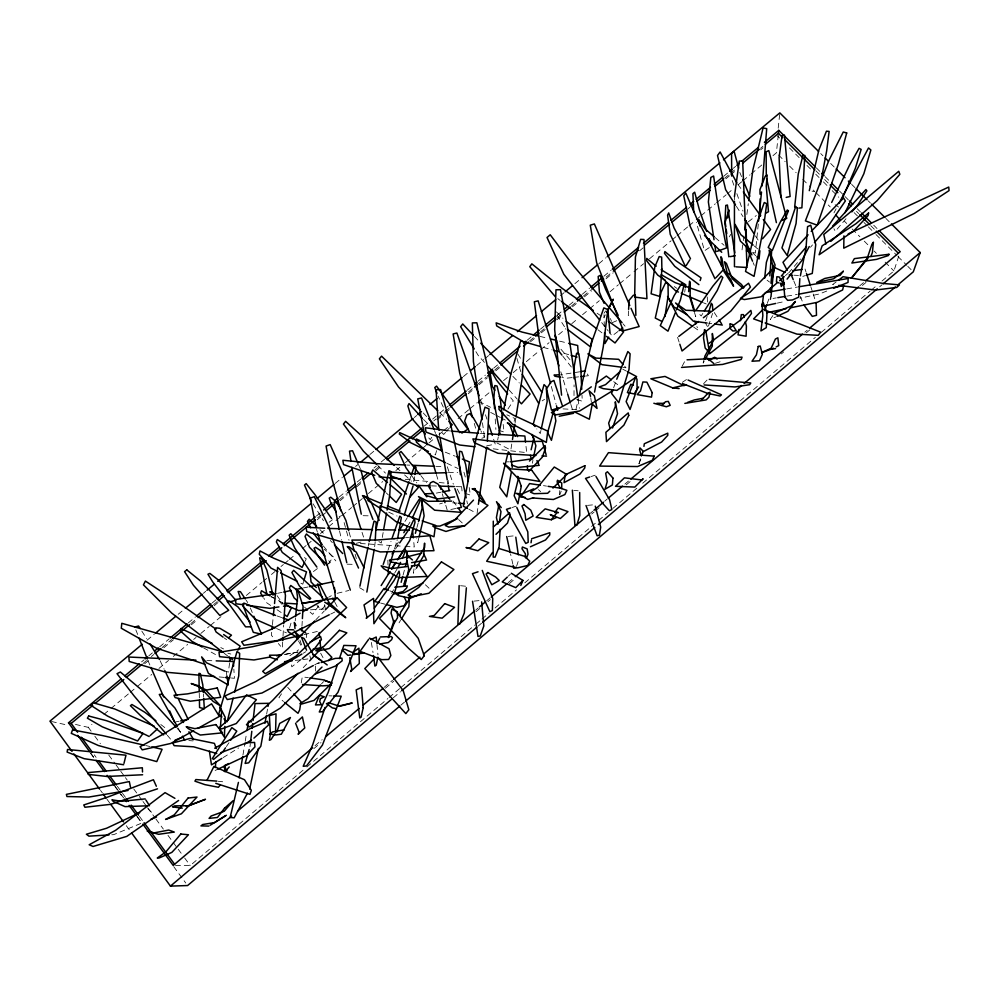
<?xml version="1.0" encoding="UTF-8"?>
<svg xmlns="http://www.w3.org/2000/svg" width="999" height="999" viewBox="0 0 999 999"><rect width="100%" height="100%" fill="white"/><g stroke="black" fill="none" stroke-linecap="round" stroke-linejoin="round"><path stroke-width="0.75" stroke-dasharray="5 3.75" d="M315.597 671.078L315.622 664.185L319.842 662.949M574 395.604L574.075 384.877M604.295 326.673L603.995 314.648M375.199 541.77L374.513 547.864M628.533 310.851L628.284 315.384L631.318 315.372M301.96 626.236L302.31 620.117M282.667 641.995L282.292 648.201L278.321 643.493M283.042 635.789L283.691 624.937M559.44 494.68L559.79 490.584M271.678 632.242L271.378 635.264L274.35 638.798M272.44 624.687L273.189 617.12M295.229 620.804L295.529 617.844M758.291 224.063L755.369 253.059L752.409 252.347M770.991 296.553L770.691 299.525L770.641 296.603M778.196 128.184L779.819 112.887M778.308 134.853L776.385 152.822L770.404 157.817M249.987 746.728L250.349 743.643M742.032 249.862L743.081 242.17M743.293 240.634L743.918 236.014M746.84 214.485L748.301 203.709M229.595 663.074L228.346 672.102L225.412 671.116M414.011 568.856L413.399 573.239L415.596 569.48M684.702 292.145L685.114 289.198M477.047 513.536L478.171 505.831M306.256 637.637L306.843 633.778M511.763 444.031L510.814 450.074L497.065 443.007M515.109 422.839L515.821 418.306M413.748 481.63L414.66 475.911M242.969 754.907L244.992 742.682M245.242 741.158L246.516 733.516M301.248 682.879L302.297 676.835L308.379 677.697M383.141 532.529L381.293 543.031L378.883 541.608M266.633 714.035L267.744 707.904M497.664 439.985L498.276 436.975M532.342 463.224L532.942 460.314M368.269 546.016L368.893 543.031M540.934 430.507L540.272 433.541L536.763 428.883M575.998 409.228L578.483 398.726M418.756 538.286L417.682 542.769L416.695 538.723M703.895 360.214L703.171 363.049L704.57 360.439M403.097 575.024L405.032 567.757M416.958 527.484L418.131 523.101M514.123 421.366L514.947 418.531L506.818 414.797M436.613 450.624L435.377 454.882L432.629 453.521M289.535 627.959L291.621 621.041M303.621 581.443L302.809 584.178L300.037 582.767M394.505 548.926L397.202 539.972M638.96 463.723L640.983 457.267M708.478 326.086L712.562 313.436M882.03 281.031L893.943 270.966L899.362 254.258M516.57 566.308L518.918 559.128M388.087 550.024L391.009 541.396M409.428 480.407L410.951 476.111M767.257 303.384L768.805 299.126L776.298 297.889M613.636 387.749L616.233 380.656M639.023 463.798L640.883 458.953M705.544 320.804L707.192 316.508M559.79 494.83L561.213 491.196M305.095 561.288L306.293 558.816L302.41 556.318M391.708 593.456L393.556 589.747M833.965 212.887L836.138 208.754M682.192 366.171L685.514 359.865M603.933 317.47L605.332 314.86M398.451 541.97L396.915 544.605L393.843 539.185M408.441 524.775L409.977 522.127M394.792 572.864L397.09 568.955M399.051 622.814L400.562 620.354M404.945 521.478L407.317 517.682M729.245 236.863L730.893 234.241M702.809 313.436L701.211 315.984L697.976 312.65M507.979 408.978L513.274 400.899L508.591 395.08M772.826 315.647L770.266 319.53L775.686 317.008M431.768 437.287L430.244 439.597L427.322 436.226M226.373 746.565L228.983 742.719M281.518 693.83L278.933 697.614L283.516 701.473M395.454 549.088L398.851 544.13M318.606 605.881L312.662 614.36L304.545 607.167M328.259 564.035L333.316 556.843L324.25 549.15M604.02 313.249L605.681 310.964M788.586 273.077L800.536 258.991M810.501 247.252L812.487 244.905M846.003 218.719L835.276 231.306L833.915 228.746M445.579 432.292L443.681 434.465L441.521 432.205M446.528 431.218L449.388 427.959M321.491 683.878L323.564 681.605M303.246 667.657L308.529 662.025M703.596 383.728L707.816 379.208M325.087 605.769L321.129 609.989L316.97 605.382M315.859 619.767L324.338 610.926M508.316 576.148L510.339 574.238M785.414 275.624L787.724 273.601M315.035 745.716L322.19 739.672M384.165 687.349L392.507 680.307M475.924 609.877L478.309 607.867M486.65 600.824L490.234 597.802M508.104 582.717L514.06 577.684M590.334 513.286L592.719 511.276M604.645 501.211L607.03 499.2M624.899 484.103L628.471 481.093M804.857 332.18L807.242 330.169M859.677 285.889L864.447 281.868M313.823 748.651L320.979 742.619M385.377 688.236L393.731 681.193M476.011 611.713L480.781 607.692M487.937 601.648L490.322 599.637M509.403 583.516L515.372 578.483M591.683 514.048L594.068 512.025M595.267 511.026L600.037 506.993M626.273 484.84L631.043 480.819M781.305 353.946L783.691 351.935M806.343 332.804L809.927 329.782M862.399 285.477L865.971 282.455M175.487 865.459L190.222 865.534L305.719 767.944M306.918 766.945L387.887 698.538M389.073 697.527L399.787 688.473M400.986 687.462L474.8 625.099M475.999 624.088L480.756 620.067M481.955 619.055L489.098 613.024M495.042 607.991L516.483 589.885M524.812 582.842L590.309 527.509M591.495 526.498L597.452 521.478M598.638 520.467L608.166 512.412M612.924 508.391L637.936 487.262M642.694 483.241L718.905 418.856M720.092 417.857L815.346 337.375M821.303 332.342L870.129 291.096M871.315 290.085L877.272 285.052M393.344 697.752L400.499 691.708M477.972 626.236L481.555 623.214M879.657 286.788L882.042 284.777M400.899 705.157L404.47 702.135M147.028 640.247L154.221 634.253M178.184 614.285L184.178 609.29M203.359 593.306L205.757 591.308M335.189 483.441L342.382 477.447M355.557 466.458L357.954 464.46M369.942 454.47L374.737 450.474M414.285 417.52L416.683 415.522M463.424 376.561L468.219 372.577M476.61 365.584L483.791 359.59M484.99 358.591L488.586 355.594M560.501 295.667L564.098 292.67M574.875 283.679L580.869 278.684M598.851 263.699L606.043 257.705M141.583 661.875L143.981 659.877M148.776 655.881L152.36 652.884M159.553 646.89L169.131 638.898M188.299 622.914L195.479 616.92M212.25 602.921L215.846 599.924M316.458 516.008L320.055 513.011M339.21 497.027L346.403 491.033M357.18 482.042L360.776 479.045M373.951 468.044L376.348 466.046M381.131 462.05L384.727 459.053M424.25 426.086L427.847 423.089M432.642 419.093L438.623 414.098M439.822 413.099L448.201 406.106M467.37 390.122L473.364 385.127M478.146 381.131L485.339 375.137M493.718 368.144L498.513 364.148M527.26 340.172L532.042 336.163M540.434 329.171L544.03 326.173M557.205 315.185L561.987 311.188M569.18 305.195L575.162 300.2M582.355 294.205L589.535 288.212M603.908 276.224L611.101 270.23M723.688 176.311L728.483 172.315M733.266 168.319L735.664 166.321M142.982 663.523L146.566 660.526M151.361 656.53L153.746 654.532M162.125 647.552L171.703 639.56M190.846 623.588L196.828 618.593M213.586 604.62L217.183 601.623M317.707 517.757L321.303 514.76M339.248 499.775L346.428 493.793M357.205 484.802L360.789 481.805M375.149 469.83L379.945 465.834M433.791 420.904L436.188 418.906M437.387 417.907L444.567 411.913M445.766 410.926L449.35 407.929M468.506 391.945L473.289 387.962M478.071 383.966L486.451 376.973M494.83 369.98L499.612 365.996M529.532 341.034L534.328 337.038M540.309 332.043L545.092 328.047M557.055 318.069L563.049 313.074M571.428 306.081L576.211 302.085M583.391 296.104L590.571 290.11M606.131 277.135L612.112 272.14M687.512 209.241L689.897 207.243M724.612 178.284L729.395 174.288M730.594 173.289L736.575 168.307M760.514 148.339L762.899 146.341M144.63 663.773L148.227 660.764M163.799 647.777L173.389 639.772M191.371 624.775L197.365 619.78M214.136 605.781L218.931 601.773M317.195 519.78L320.791 516.783M321.99 515.784L325.587 512.787M339.972 500.786L347.165 494.792M356.743 486.788L361.538 482.792M375.924 470.791L381.918 465.796M437.038 419.792L444.23 413.798M445.429 412.799L450.224 408.791M468.206 393.793L474.188 388.798M478.983 384.802L487.375 377.797M495.766 370.804L500.561 366.795M530.519 341.808L536.513 336.8M541.308 332.804L546.103 328.808M556.88 319.805L562.874 314.81M572.464 306.805L578.458 301.81M584.452 296.815L591.633 290.809M606.018 278.808L613.211 272.814M639.572 250.811L643.169 247.814M725.861 178.821L729.457 175.824M730.656 174.825L735.451 170.829M760.614 149.825L763.011 147.827M75.462 724.412L88.349 727.384L91.945 724.387M103.908 714.397L109.89 709.402M111.089 708.403L129.033 693.406M130.232 692.407L136.214 687.412M137.412 686.413L151.773 674.425M158.953 668.431L168.519 660.439M173.302 656.443L187.662 644.442M193.644 639.447L196.041 637.449M200.824 633.453L209.203 626.46M210.402 625.461L221.166 616.47M246.303 595.479L261.85 582.492M263.049 581.493L266.646 578.496M271.428 574.5L275.012 571.503M280.994 566.508L283.391 564.51M284.59 563.511L288.174 560.514M289.373 559.515L295.354 554.52M302.535 548.526L306.131 545.529M307.33 544.53L312.113 540.521M320.492 533.528L327.672 527.534M328.858 526.535L334.84 521.54M336.039 520.541L340.834 516.545M342.02 515.546L351.598 507.554M352.797 506.555L357.58 502.559M358.778 501.56L362.362 498.563M368.356 493.568L382.704 481.568M395.866 470.579L400.661 466.583M405.444 462.587L421.004 449.6M422.202 448.601L434.165 438.611M438.948 434.602L442.532 431.605M443.731 430.606L448.526 426.61M458.091 418.618L468.868 409.627M470.054 408.628L477.235 402.634M478.434 401.635L490.397 391.645M503.558 380.644L508.354 376.648M513.136 372.652L520.317 366.658M526.298 361.663L539.46 350.674M540.659 349.675L549.038 342.682M558.603 334.69L565.784 328.696M571.765 323.688L577.747 318.693M582.542 314.697L588.523 309.702M589.722 308.703L599.288 300.711M610.064 291.72L618.431 284.727M619.63 283.728L632.792 272.727M633.99 271.728L643.568 263.736M649.55 258.741L671.091 240.759M672.277 239.76L675.873 236.763M677.072 235.764L687.836 226.773M689.035 225.774L695.017 220.779M696.216 219.768L699.799 216.771M700.998 215.772L715.359 203.784M716.558 202.785L726.123 194.793M727.322 193.794L733.303 188.799M738.099 184.803L741.683 181.806M742.881 180.807L750.062 174.813M751.26 173.814L762.025 164.81M748.276 221.865L756.318 215.509M301.161 659.465L291.795 666.795L291.071 662.637M329.146 522.227L332.405 519.767M313.411 571.578L317.782 568.269M836.113 281.968L832.642 284.59L835.688 284.99M617.994 331.481L612.1 335.901L609.265 332.28M682.317 382.342L686.675 379.408M289.885 655.706L298.589 649.837M709.29 247.602L704.532 250.774L696.328 222.302M542.157 400.886L544.555 399.313M223.102 757.629L238.586 747.976M303.246 653.246L305.894 651.673M328.596 597.24L331.306 595.716M314.685 664.822L320.105 661.937M330.644 614.11L334.802 612.025M215.135 770.479L217.857 769.205M339.161 516.695L341.458 515.684M328.059 563.636L330.369 562.612L326.76 558.216M612.1 322.689L617.444 320.429M140.809 823.476L113.649 834.652L110.552 834.839M826.722 291.046L819.63 293.918L799.974 298.189M591.071 476.56L595.217 475.187M512.037 507.529L516.196 506.156M715.359 363.274L720.828 361.538M481.805 438.249L484.577 437.375L480.881 430.906M802.784 276.398L805.494 275.549M439.622 503.946L442.42 503.071M356.106 543.331L361.95 541.883M337.138 593.319L348.876 590.471M303.971 634.602L319.056 631.056M777.284 303.097L784.852 301.461M277.56 593.319L282.118 592.37M303.421 587.936L307.979 586.987M486.738 445.841L495.229 444.118L492.794 436.775M176.074 721.84L179.096 721.228M436.326 493.106L440.809 492.232M455.756 508.516L447.24 510.164L444.98 502.722M284.265 654.557L297.877 652.022M285.789 654.17L297.914 651.96M786.762 288.886L797.514 287.013M579.682 371.803L561.051 374.662M786.775 296.154L797.239 294.43M572.14 377.572L566.233 378.246L561.987 377.485M573.626 377.41L579.532 376.735M585.451 376.061L588.399 375.724L586.925 373.276M295.279 660.414L301.411 659.715M302.934 659.527L309.053 658.828M474.038 601.111L481.506 600.387M587.499 505.369L593.418 504.82M508.166 536.413L514.098 535.851M405.606 537.712L408.641 537.462M310.502 609.815L323.976 608.99M448.401 472.639L457.717 472.365M506.555 461.825L509.415 461.838M363.124 515.696L369.293 515.834M347.128 564.185L353.321 564.36M431.431 485.876L437.537 486.051M455.844 486.6L461.95 486.775M328.933 695.816L332.005 695.903M206.83 660.514L214.623 660.814M406.693 465.022L409.765 465.159M435.864 466.321L443.544 466.67M793.818 275.212L798.476 275.449M563.024 408.891L576.585 409.615M479.87 433.279L486.076 433.666M360.302 543.493L403.496 546.291M405.032 546.391L414.285 546.99L413.474 539.373M452.622 502.822L457.08 503.134M188.861 740.584L193.019 740.896M219.168 676.935L225.287 677.484M231.406 678.021L234.465 678.296L233.841 669.13M405.257 479.295L428.384 481.493M439.173 482.517L448.426 483.404L448.089 480.382M460.614 585.714L466.508 586.313M573.813 490.334L578.196 490.796M218.331 781.28L222.677 781.755M493.231 448.838L526.71 452.647L525.699 443.581M447.702 430.619L450.686 431.006M623.001 367.382L625.986 367.757L624.15 365.646M708.628 323.214L711.688 323.626M543.444 485.639L546.528 486.101M812.037 191.134L814.784 191.608L809.34 185.951M51.411 721.478L67.42 725.099M145.692 745.529L150.162 746.553M540.022 336.413L547.552 338.224M559.59 341.134L567.12 342.957M380.619 603.034L385.052 604.22M227.884 653.221L230.844 654.045M543.344 347.352L552.147 349.887M563.873 353.259L569.73 354.945M576.735 399.525L582.267 401.236L582.005 395.254M498.601 430.282L504.045 432.018L503.171 424.4M464.91 493.306L470.367 495.117L469.205 487.512M277.023 615.933L282.867 617.981M445.254 452.185L455.232 456.206M389.772 590.784L392.644 591.957M703.446 302.772L706.218 303.958M276.523 628.533L286.451 632.866M388.723 512.175L397.115 516.046M446.89 463.274L458.154 468.568M271.054 596.778L273.738 598.051M220.791 647.589L223.601 648.963M478.858 401.361L490.559 407.33M490.659 412.425L494.655 414.498M495.991 415.197L505.307 420.055M468.818 509.14L475.674 512.812M622.739 369.155L626.535 371.191M271.441 596.64L283.441 603.334M203.509 647.814L217.844 655.856M359.615 587.674L364.435 590.609M835.139 204.745L838.586 207.043M270.654 605.444L266.845 602.872L263.724 598.014M277.01 609.715L282.093 613.124M693.606 327.023L698.476 330.382L696.902 326.486M674.288 286.551L676.835 288.311M597.115 313.199L602.147 316.783M224.251 637.949L226.586 639.66M613.698 381.643L619.842 386.301M224.076 653.184L227.722 655.981M767.082 280.17L769.53 282.055M160.814 724.525L166.945 729.233M557.767 298.614L560.202 300.499M597.976 329.757L602.847 333.529M281.893 604.27L277.31 598.863M754.282 246.004L757.654 248.851M715.184 237.6L724.1 245.304M396.528 467.52L399.975 470.679M404.57 474.887L411.463 481.206M538.473 489.672L540.634 491.658M458.603 519.567L462.887 523.551M425.412 584.79L430.769 589.835M752.472 252.622L755.781 255.781M386.263 492.907L388.474 495.029M147.952 808.79L153.309 813.923M439.922 412.787L446.653 419.293M556.431 311.9L562.949 318.319M820.716 153.571L822.926 155.769M830.656 163.474L835.077 167.869M851.66 184.365L854.982 187.662M868.243 200.861L870.454 203.059M885.926 218.456L889.235 221.753M377.747 465.434L385.477 473.126M816.308 167.857L820.728 172.265M825.137 176.686L830.656 182.193M839.497 191.021L843.905 195.429M845.017 196.541L848.326 199.85M857.154 208.666L860.464 211.975M873.713 225.212L877.022 228.521M815.833 170.729L820.229 175.125M824.625 179.52L829.02 183.916M856.505 211.401L858.703 213.599M870.791 225.687L875.186 230.082M777.397 135.827L779.582 138.024M789.447 147.889L800.411 158.866M806.98 165.447L811.363 169.83M815.746 174.213L819.043 177.51M823.426 181.893L827.809 186.276M832.192 190.672L838.76 197.253M854.108 212.612L857.392 215.896M863.973 222.477L867.257 225.774M868.356 226.86L874.937 233.441M876.023 234.54L896.852 255.382M897.951 256.481L906.717 265.259M907.804 266.358L911.1 269.643M423.489 419.43L430.082 426.024M778.583 155.032L785.177 161.663M789.572 166.071L796.166 172.702M802.746 179.321L808.241 184.84M815.933 192.57L830.219 206.93M844.505 221.278L846.702 223.489M852.184 229.008L859.877 236.738M864.272 241.159L868.668 245.579M874.162 251.099L876.36 253.309M885.151 262.138L893.943 270.966M512.887 376.373L519.33 382.992M423.251 412.987L427.56 417.507M319.917 529.57L324.063 533.928M330.282 540.471L332.355 542.657M474.388 336.388L479.67 342.033M287.712 687.374L292.794 692.869M177.21 728.383L182.43 734.103M484.428 362.387L478.259 355.482L475.049 350.237M509.103 390.022L517.332 399.225M560.951 349.25L570.554 360.352M623.064 323.838L625.062 326.186M167.308 735.289L171.328 740.059M323.251 545.879L335.826 560.889M420.879 475.624L426.498 482.692M562.837 356.218L571.94 367.769M601.685 322.602L608.316 331.069M88.349 727.384L91.134 731.156M94.83 736.176L100.387 743.706M108.729 755.019L115.21 763.81M116.134 765.059L119.843 770.079M120.767 771.34L124.475 776.36M125.399 777.622L127.248 780.132M133.729 788.923L138.362 795.204M139.286 796.453L142.07 800.224M142.994 801.485L146.691 806.505M147.627 807.766L155.032 817.806M155.956 819.068L163.361 829.108M167.994 835.389L177.26 847.951M178.184 849.212L183.741 856.742M184.665 858.004L190.222 865.534M94.256 754.844L96.104 757.367M117.333 786.275L125.637 797.589M139.485 816.433L143.182 821.465M90.559 752.846L94.243 757.854M115.36 786.625L119.955 792.881M120.867 794.13L123.626 797.889M137.4 816.658L141.995 822.901M90.647 753.446L94.331 758.478M114.648 786.151L117.42 789.922M118.344 791.183L122.964 797.477M136.813 816.345L141.421 822.639M173.751 866.67L185.752 883.016M100.549 790.409L102.385 792.931M106.98 799.225L109.74 803.009M126.299 825.674L130.894 831.967M737.886 184.378L741.52 189.385M453.171 501.086L456.78 506.093M411.376 475.274L416.82 482.879M277.06 595.641L283.179 604.27M246.104 600.162L247.727 602.584M714.273 312.55L718.331 318.793M443.319 407.105L438.086 396.128M736.388 206.356L743.006 216.608M755.406 235.851L759.54 242.257M557.055 315.122L565.009 327.497M141.821 631.118L146.716 638.761M517.844 353.996L521.728 360.302M313.037 503.783L323.489 520.766M704.994 322.227L708.016 327.485M298.451 640.921L301.486 646.316M334.79 602.185L337.575 607.355M178.109 728.021L181.768 734.827M320.667 653.221L324.163 659.765M457.28 489.035L460.764 496.153M160.127 660.776L164.136 669.143M358.554 464.647L360.352 468.806M147.902 660.439L150.325 666.046M250.312 607.941L252.672 613.473M753.109 262.587L754.282 265.359M793.805 280.981L796.752 288.012M800.274 296.453L803.208 303.484M739.784 172.427L741.558 176.648M610.364 318.531L611.525 321.303M434.478 430.581L435.601 433.416M135.827 629.82L138.012 635.389M732.217 180.532L734.277 186.363M736.85 193.644L743.019 211.126M447.277 466.77L453.346 484.19M299.925 640.009L302.123 646.44M480.594 400.087L483.029 407.417M485.477 414.76L486.938 419.168M677.572 337.337L679.357 342.794M805.044 269.018L806.006 271.953M810.801 286.663L812.724 292.557M813.198 294.018L815.596 301.386M362.038 532.342L363.923 538.224M560.801 371.778L567.644 394.018M570.854 404.395L572.677 410.327M694.442 312.387L695.741 316.658L694.917 312.487M436.363 474.438L438.623 481.88M442.257 493.793L443.169 496.765M316.458 528.995L317.332 531.943M516.933 358.391L520.791 371.728M474.238 423.376L475.949 429.27M463.936 472.19L465.584 478.096M344.118 522.602L349.038 540.334M349.113 532.167L350.724 538.049M355.144 554.208L356.356 558.616M551.336 386.413L556.068 404.308M324.4 604.645L325.462 608.891M309.877 655.781L310.589 658.653M339.56 531.031L341.621 540.072M512.849 564.135L510.601 554.133M466.833 500.861L467.47 503.858M439.21 432.804L439.722 435.851M447.502 481.443L448.027 484.478M371.366 642.432L373.027 652.597M482.43 422.802L484.69 438.099M226.298 671.803L226.948 676.198M578.021 399.013L579.37 408.229M590.771 397.777L591.371 402.073M461.588 486.476L462.038 490.921M376.948 644.467L377.959 654.869M495.217 418.993L495.879 429.408M203.384 693.905L203.584 696.877M707.267 297.015L707.604 304.558M387.837 560.227L388.024 564.885M199.238 692.894L199.375 698.751M734.44 196.603L734.44 199.725"/><path stroke-width="1.5" d="M561.7 488.586L561.75 482.992L557.492 480.219L557.105 481.918L560.027 487.862M574.113 378.746L574.2 366.471L576.598 353.296L578.871 353.733L580.806 368.319L581.73 389.273M843.955 235.851L843.755 248.189L914.285 213.449L949.05 190.609L948.75 187.05L848.163 233.916M634.69 295.529L635.426 256.968L640.621 239.348L643.968 239.498L646.952 298.689L634.652 297.078M459.14 585.564L457.917 623.938L459.827 623.925L464.323 612.899L466.383 587.799M275.562 732.517L276.036 713.823L269.38 715.621L270.379 734.128L269.368 740.296L271.016 739.547L274.812 733.691M224.8 726.423L224.375 737.137L220.13 730.456L221.591 712.075L219.917 706.917L225.15 717.232L224.912 723.351M375.274 540.259L376.186 522.027L374.051 521.078L369.205 541.545M769.842 275.886L771.59 251.873L770.104 251.074L766.395 262.275L764.635 278.284M487.337 441.046L488.998 408.878L485.039 407.167L476.061 438.573L463.324 506.193L467.445 508.404M628.621 309.34L629.133 300.262L633.329 295.304L635.289 295.08L635.864 315.359M301.698 630.819L301.873 627.759M302.397 618.581L303.084 606.343L298.601 592.395L296.428 589.447L297.565 597.152L295.667 616.371M500.149 529.295L499.113 547.015L495.092 557.092L493.194 557.105L493.281 521.153M282.767 640.446L282.954 637.35M283.791 623.388L285.464 595.466L281.044 570.541L277.597 567.37L274.55 603.521M799.837 278.609L798.701 297.153L792.457 299.95L787.612 300.349L784.752 296.878L783.066 276.161M215.359 767.557L215.784 761.7M688.623 291.571L689.572 281.243L690.284 283.379L690.097 298.152L694.005 310.964M271.978 629.22L272.277 626.198M273.339 615.609L274.238 606.543M759.914 250.749L759.09 258.941L756.88 256.843M758.591 221.016L761.513 192.02M762.125 185.914L766.708 128.684L763.074 127.934L752.896 169.867L748.713 200.637M770.966 283.279L772.826 265.022M770.991 296.553L773.726 269.842L769.068 250.237L775.074 264.96L772.065 279.071M765.296 144.343L778.458 133.354L778.783 130.357L815.209 166.758M794.667 206.955L798.251 174.013L802.884 155.594L804.819 155.419L801.885 207.817L798.938 208.079M762.162 306.381L763.548 294.405M250.524 742.107L251.798 731.318M252.16 728.234L252.697 723.613M253.059 720.529L255.045 703.571L268.569 703.321L268.019 706.38M740.521 320.642L741.283 314.635L743.468 314.623L744.205 317.47M467.994 473.214L469.48 461.938L462.35 459.065M734.44 196.603L739.272 161.076L742.669 161.026L745.991 239.86M744.755 229.87L746.003 220.629M229.795 661.563L230.22 658.566M643.943 446.391L644.293 443.768L667.782 433.166L667.769 435.352L661.613 442.033L643.219 451.623M414.423 565.933L414.822 563.011L424.55 547.577L424.575 543.156L423.651 555.694L416.333 568.231M400.099 615.384L400.524 612.412L409.815 598.563L409.54 595.142L408.878 606.818L401.323 619.118M685.326 287.724L685.739 284.777L661.151 269.742M478.396 504.283L486.725 447.19M499.35 522.327L500.986 511.65L496.478 501.673L501.236 507.579M664.959 316.508L668.194 295.504L668.031 283.778L665.521 282.804L661.101 292.133L655.282 318.057L661.538 321.241M531.031 542.769L531.443 540.084M512.487 439.485L514.872 424.35M516.058 416.795L522.027 378.958L524.662 342.42L520.716 340.759L510.901 373.626L503.683 409.815M414.897 474.475L416.046 467.332L414.498 466.058L411.463 474.675M238.424 782.417L230.157 817.457L234.153 817.831L247.452 793.181M239.173 777.834L242.72 756.443M247.015 730.456L248.539 721.29L251.536 721.877M727.622 217.957L728.97 209.952L725.162 222.103L725.774 226.436M366.845 592.07L374.25 549.388M383.666 529.532L386.576 513.024M387.1 510.027L389.747 495.017L391.096 471.64L388.973 470.704L375.974 529.682M263.873 729.332L260.839 746.166L248.689 762.824L245.117 763.423L249.176 749.512M264.985 723.214L266.358 715.559M511.413 471.84L506.743 496.828L499.737 487.325L508.266 451.798L510.501 454.145L512.237 467.432M820.329 184.653L826.648 150.961L829.133 131.418L826.435 131.206L818.918 149.838L809.29 190.659M498.976 504.233L496.416 517.544L498.014 524.238M592.519 402.647L589.335 419.218L575.299 412.237M594.555 392.108L603.246 346.928L607.842 309.553L603.833 307.904L591.908 341.658L579.183 395.716M498.576 435.464L503.084 412.837M739.123 329.308L738.011 334.852L746.103 336.201L746.415 325.986L745.316 321.728M533.528 457.392L535.889 445.729L532.105 434.54L533.853 438.449L531.106 449.775M800.374 275.786L806.018 248.014L807.554 226.623L810.738 225.212L815.746 244.68L812.262 273.426L806.842 275.125M359.927 586.176L367.969 547.502M249.663 789.073L258.379 748.351M377.784 657.829L376.198 665.259L374.862 666.071L373.501 655.506M541.258 428.983L547.165 401.66L546.278 386.875L544.043 384.578L533.241 424.238L535.002 426.561M404.832 585.926L408.703 569.517M419.105 536.788L424.113 515.859L421.828 500.799L422.053 508.491L418.519 521.64M478.509 402.822L478.858 401.361M123.976 763.386L125.986 755.207L67.532 749.475L67.133 752.085L84.241 758.691L123.651 764.747M233.129 698.114L227.16 721.753L224.001 718.855M234.628 692.195L238.736 675.948L239.66 653.383L237.025 651.535L218.744 714.023L221.903 716.92M704.258 358.791L704.982 355.956L713.498 340.372L712.349 333.516L712.299 346.079L705.269 359.141M401.148 582.305L402.709 576.485M405.419 566.296L406.98 560.476M415.384 533.329L416.558 528.946M641.97 455.044L643.056 451.136L639.959 447.889L639.572 449.587L641.383 455.981M224.288 771.24L225.462 767.145M304.033 580.069L306.506 571.865L273.738 558.229L259.99 550.911L259.265 554.22L270.941 568.056L277.872 571.553M404.245 515.184L413.049 485.926M387.762 571.291L394.056 550.412M397.652 538.486L401.361 517.457L399.8 516.171L391.983 538.511M700.174 280.544L701.023 277.809L676.348 261.014L664.897 251.561L664.46 253.284L674.762 266.308L698.9 284.64M404.183 583.553L405.944 577.996M388.424 637.462L394.093 620.466M276.823 732.042L279.683 723.426L290.434 717.544L281.343 734.203L275.874 734.927L269.842 734.065L272.515 731.942L284.403 729.819M325.075 707.429L312.55 745.179L303.197 766.283L306.506 765.958L322.377 745.179L341.221 696.178L333.541 695.953M337.462 664.485L328.159 692.382L319.268 712L322.552 711.663L337.924 692.382L356.031 645.779L343.831 645.404L339.423 658.616M399.013 511.238L408.928 481.843M383.229 564.398L387.6 551.46M612.549 428.009L617.519 413.661L615.322 401.823L615.372 406.406L608.653 423.151L610.039 428.396M891.445 223.951L920.191 252.547L913.286 271.84L897.801 284.94M764.672 310.502L766.745 304.807M612.587 390.597L611.55 393.431L618.768 402.684L628.995 369.443L630.119 353.833L627.847 351.548L616.745 379.233M403.459 586.351L409.203 571.191L412.587 565.771M708.279 313.649L711.3 303.284L712.337 304.608L712.874 310.539M871.066 255.944L872.427 252.397L873.413 242.17L871.915 244.268L867.294 258.167L851.335 278.246L867.931 258.266M388.536 637.462L394.093 623.289L397.515 617.769L397.39 611.863L391.833 609.09L391.071 613.049L394.093 623.289M526.573 557.879L528.021 554.183L527.16 548.888L522.39 547.027L521.99 548.751L525.412 553.808L525.524 557.729M675.336 312.724L667.981 331.168L660.264 325.612L674.125 295.654L681.805 283.341L684.09 284.69L680.419 299.95L676.46 309.89M520.816 585.414L522.902 580.419L511.351 573.276M842.307 198.464L855.306 168.444L861.15 149.413L859.078 148.339L849.649 164.935L831.68 202.447M400.537 562.387L397.852 567.657M402.285 558.391L405.769 550.399L404.782 549.013M845.079 212.662L863.86 173.714L870.866 149.975L868.518 147.977L839.023 203.234M304.483 562.524L302.073 567.469L282.305 552.422L276.373 541.908L277.285 539.535L299.812 554.657M377.21 643.244L379.707 638.224M206.943 780.406L213.898 766.433L244.468 779.72L251.348 790.334L249.975 794.355L215.759 783.328M809.252 246.541L801.598 260.864L787.087 279.121M606.73 312.25L613.274 299.2L607.854 310.14L610.052 333.054M237.899 650.224L240.172 646.166L223.626 634.552M403.821 532.704L407.667 526.098M412.275 518.169L420.292 500.524L419.318 499.163L408.116 516.421M608.703 337.138L604.944 343.544L604.532 332.804M384.84 589.797L394.018 574.163M399.388 530.332L403.359 524.013M686.201 265.547L689.785 259.852M704.42 310.889L717.257 290.497L722.826 277.497L721.178 276.086L712.849 286.164L695.828 310.414M390.047 571.59L388.399 574.2L388.274 571.091M391.695 568.993L395.816 562.487M397.452 559.877L409.815 540.359L415.022 522.24L414.385 518.531L409.016 529.27L399.7 542.894M381.143 585.564L389.41 572.527M391.895 568.618L395.204 563.399M634.84 392.732L638.586 386.975M492.47 552.522L486.663 561.251L517.544 567.857L527.734 565.471L529.745 561.188L524.625 556.331L498.676 548.414M224.975 771.765L229.258 766.945M398.439 558.441L403.196 551.373M225.512 747.851L222.914 751.698L213.624 759.365L212.35 758.553L231.855 727.609L236.775 731.168L230.707 740.159M392.07 554.045L393.768 551.56M374.3 608.229L394.068 580.506L399.063 571.141L399.7 574.912L394.842 591.808L373.913 623.713L373.501 612.337M368.656 639.31L360.077 651.336L381.705 659.665L388.636 659.477L390.846 655.519L389.036 648.763L369.505 638.099M245.604 696.066L228.371 719.867L218.856 728.009L221.541 728.945L236.288 723.526L256.381 699.7L246.516 694.804M554.832 512.537L558.104 508.054L567.981 511.65L560.327 518.518L550.249 514.572L552.385 515.896M220.117 785.064L218.419 787.274L204.957 784.64L194.93 781.168L195.866 779.557L216.883 781.118M551.361 519.73L557.005 512.574L558.416 512.612L545.179 508.866L536.163 517.345L551.361 519.73L556.343 517.557M784.19 282.779L781.293 286.426L780.631 283.741M814.485 242.557L827.434 227.297L845.366 200.936L843.593 198.002L811.225 231.368M851.847 211.838L857.691 204.97L866.87 190.871L865.933 189.535L832.542 226.186M806.568 246.616L781.268 276.074M762.549 238.773L770.579 229.495L763.311 219.468M450.349 426.873L452.247 424.7L448.888 421.453M409.74 497.302L418.356 487.512L416.059 485.414M320.454 685.014L308.029 698.638L300.05 703.571L302.085 703.908L313.961 700.436L332.018 683.016L324.6 680.469M808.079 234.802L782.979 262.275L787.175 270.379M715.946 277.722L723.626 269.443M297.977 673.301L272.652 700.361L246.478 724.6L249.113 726.972L280.344 708.129L322.003 667.07M309.578 660.901L322.24 647.364M701.46 400.162L707.679 393.544L710.027 392.27L708.94 397.165L706.131 399.9L684.839 403.396M473.489 500.112L454.745 519.967L445.242 525.511L448.776 527.097L464.847 525.724L487.962 505.394L479.283 500.149M528.733 471.428L542.32 457.167L545.541 448.114L545.079 445.566L529.458 461.076M314.797 620.879L288.311 648.526L262.687 671.353L265.309 673.676L295.966 656.193L346.628 607.542L337.05 597.652L325.399 609.827M373.901 659.14L364.797 668.593L405.831 713.598L408.841 709.752L403.209 690.646L377.872 657.217M773.189 268.481L750.124 292.158L740.446 298.401L744.367 299.563L761.113 296.803L777.309 282.68M661.837 405.494L665.534 401.723L668.306 401.411L670.179 405.357L666.345 406.755L653.846 403.259M763.111 309.315L753.571 318.893L762.249 321.94M328.584 660.589L331.868 657.342L323.314 648.476M549.775 491.196L547.652 493.281L534.028 493.693L530.444 492.12L537.474 487.537L554.283 467.02L566.77 474.5L552.959 488.061M496.016 534.303L507.48 523.101L510.027 515.309L509.577 512.724L493.531 526.785M507.305 577.11L502.235 581.893L515.771 587.649L522.902 580.419M150.187 735.564L157.367 728.958M296.715 722.165L302.41 716.907L304.77 727.971L298.052 734.14L299.488 733.216L295.579 723.214M228.534 637.861L231.468 635.189L219.867 628.309L215.909 627.834L214.785 629.233L216.109 631.98L223.089 637.1M620.454 371.228L605.544 384.652L599.138 387.025L603.159 388.623L616.883 390.397L636.638 376.623L627.797 371.878M253.921 738.124L268.581 724.974L267.495 721.315L250.687 728.296L214.698 748.189M830.831 241.346L877.184 200.549L899.849 174.301L898.75 171.279L823.788 234.465L825.898 244.056M779.62 280.669L784.252 276.636M231.618 816.146L173.214 865.446L142.907 824.163M237.575 811.113L312.65 747.727M325.761 736.65L359.141 708.478M362.712 705.469L382.967 688.361M393.693 679.308L419.917 657.167M423.489 654.145L474.737 610.889M479.508 606.855L485.464 601.835M491.421 596.803L506.918 583.716M515.259 576.673L589.148 514.298M593.918 510.264L603.446 502.222M608.216 498.189L622.514 486.126M630.856 479.083L741.695 385.502M744.08 383.491L802.472 334.19M809.627 328.147L858.491 286.9M865.646 280.856L900.199 251.686L879.232 230.732M131.818 833.228L170.454 886.113L392.157 698.763M401.698 690.709L476.785 627.247M482.742 622.215L594.792 527.534M598.364 524.512L877.284 288.811M883.241 283.766L920.191 252.547M399.7 706.168L187.6 885.539L170.454 886.113M405.656 701.123L895.416 286.95M142.233 644.243L49.95 721.153L72.028 751.373M155.419 633.254L175.787 616.283M185.377 608.291L202.16 594.305M206.955 590.309L214.136 584.315M217.732 581.318L311.213 503.409M317.207 498.426L333.991 484.44M343.569 476.448L351.96 469.455M360.352 462.462L368.743 455.469M375.936 449.475L413.087 418.519M417.882 414.523L421.478 411.526M429.87 404.533L437.05 398.539M441.845 394.543L462.225 377.56M470.616 370.579L475.412 366.583M489.785 354.595L512.562 335.614M517.357 331.618L536.525 315.634M541.321 311.651L555.706 299.663M565.297 291.671L572.477 285.677M582.067 277.685L597.652 264.698M607.242 256.706L719.892 162.825M723.488 159.828L779.819 112.887L818.506 151.373M74.038 730.319L68.519 722.814L121.229 678.858M124.813 675.861L139.186 663.873M145.18 658.878L147.577 656.88M154.758 650.886L158.354 647.889M170.33 637.899L187.1 623.913M196.678 615.921L211.051 603.92M217.045 598.925L223.027 593.93M226.623 590.933L263.761 559.964M268.544 555.968L279.32 546.977M282.917 543.98L315.259 517.007M323.639 510.014L332.03 503.021M334.415 501.023L338.012 498.026M347.602 490.034L354.782 484.04M361.975 478.046L367.957 473.039M385.926 458.054L421.853 428.084M449.4 405.107L466.171 391.121M474.562 384.128L476.948 382.13M487.737 373.139L492.519 369.143M499.712 363.149L520.067 346.166M523.663 343.169L526.061 341.171M533.241 335.164L539.235 330.169M545.229 325.174L556.006 316.183M564.385 309.19L567.981 306.193M576.361 299.2L581.156 295.204M590.734 287.213L602.709 277.223M612.3 269.231L638.648 247.252M643.443 243.257L668.593 222.278M670.991 220.28L686.563 207.293M690.147 204.283L693.743 201.286M696.141 199.288L710.514 187.3M714.11 184.303L722.489 177.31M729.67 171.316L732.067 169.318M736.862 165.322L739.26 163.324M741.658 161.326L758.416 147.34M764.41 142.345L778.783 130.357M68.519 722.814L71.179 723.426L92.72 705.456M95.105 703.458L123.826 679.495M126.224 677.497L141.783 664.522M154.945 653.533L160.926 648.551M172.902 638.561L189.648 624.587M198.027 617.594L212.387 605.619M218.381 600.624L224.363 595.629M227.947 592.632L266.246 560.689M271.029 556.693L281.805 547.702M284.203 545.704L315.309 519.755M326.086 510.764L333.266 504.77M335.664 502.772L338.049 500.774M347.627 492.794L356.006 485.801M363.186 479.807L371.566 472.827M387.125 459.84L409.852 440.871M412.25 438.873L423.027 429.895M450.549 406.93L466.108 393.943M474.488 386.963L476.873 384.965M487.649 375.974L493.631 370.979M500.811 364.997L517.569 351.011M523.551 346.016L528.334 342.033M535.514 336.039L539.11 333.042M546.291 327.048L555.869 319.068M564.235 312.075L570.229 307.08M577.41 301.099L582.192 297.103M591.77 289.111L598.95 283.117M601.336 281.119L603.733 279.133M613.311 271.141L638.436 250.175M644.43 245.18L669.555 224.213M671.952 222.215L686.313 210.24M691.096 206.244L693.493 204.246M697.077 201.249L710.252 190.272M715.034 186.276L723.413 179.283M742.557 163.312L759.315 149.326M709.565 353.846L740.459 329.245L751.498 313.386L750.861 310.389L739.722 320.667L709.14 343.281M302.322 658.553L314.023 649.387L321.441 639.56L320.592 636.6L309.777 642.295M678.796 336.413L698.451 321.466M703.371 317.732L748.551 283.241L750.424 287.088L730.856 311.051L682.055 350.986L679.807 344.168M838.436 280.22L843.069 276.711L883.566 283.491L899.437 284.89L896.777 287.425L875.374 290.06L838.735 285.377M619.168 330.594L622.702 327.947M591.283 386.85L568.693 403.047L551.386 412.537L555.257 414.935L579.632 410.989L613.349 390.284M596.303 383.254L606.343 376.061L611.251 379.782M178.596 800.474L126.811 836.375L93.057 846.478L89.186 844.754L115.697 830.256L165.047 792.644L174.9 798.338M352.922 652.322L358.928 648.176L359.315 663.486L350.599 671.503L351.748 669.055L349.812 657.654M461.863 433.129L467.819 429.22L436.551 386.113L434.777 387.537L436.975 393.269M210.177 825.249L225.15 815.983M221.803 758.441L211.476 764.872L209.378 751.136M245.042 743.955L251.498 739.934M226.373 815.284L214.648 822.564L202.735 824.512L200.949 825.898L208.916 826.073M301.935 654.045L255.657 681.63L224.962 695.978L227.26 699.537L261.938 693.031L313.336 665.546M300.112 613.224L271.628 629.208L241.658 641.783L243.956 645.279L277.897 640.471L329.258 614.797M302.822 611.7L327.235 598.001M193.669 730.706L170.667 743.481L142.233 749.862L140.047 746.69L164.398 733.566L211.551 703.82L219.38 716.42L197.727 728.446M423.264 582.767L404.233 592.744L396.291 594.068L398.464 595.679L410.314 598.201L421.228 593.743M765.783 213.149L768.468 211.751L766.258 186.114L767.195 175.062L765.197 176.373L759.952 189.573L760.027 194.231M773.601 348.251L761.6 352.734M776.161 346.928L778.721 345.604L777.871 337.799L775.411 339.048L771.141 348.251L761.613 352.535M228.783 763.548L224.525 765.559L224.226 767.806L227.135 770.092M217.857 769.205L246.353 755.806L254.932 746.915L254.595 742.444L246.815 742.781L220.679 752.734M139.685 812.686L106.631 828.233L86.401 834.24L88.923 836.151L109.016 834.939M777.035 316.371L787.874 311.313L795.404 301.436L791.121 306.006L774.537 313.049M370.891 639.522L376.223 637.037L376.81 642.981M530.407 546.778L545.529 539.972L549.737 534.94L549.775 532.717L531.655 538.748M533.628 488.848L521.578 494.08L516.158 493.319L527.722 499.425L533.591 497.689M457.542 518.568L439.91 526.098L432.767 526.011L434.94 527.584L445.979 531.456L465.022 525.536M186.289 806.48L205.482 799.287L188.973 805.718L174.688 805.856L172.527 806.917L182.268 808.141M150.812 819.355L156.531 816.995M781.568 220.504L786.737 218.394L768.793 150.599L766.146 151.786L766.295 175.649M833.815 288.187L848.014 282.442L848.139 278.496L799.05 286.75M175.037 740.172L183.167 736.925M315.597 673.838L335.502 666.033L342.195 660.789L341.908 658.166L335.302 658.391L321.241 662.524M717.17 251.323L726.56 247.889L716.92 198.564L713.611 176.024L710.826 177.435L708.378 201.96L714.023 239.735M687.549 402.397L694.342 399.925L703.096 398.264M478.046 571.79L472.452 573.663L489.897 611.713L492.382 610.489L492.732 598.563L482.255 570.392M157.53 788.823L110.614 804.345L84.927 807.254L83.754 804.957L107.318 797.227L153.409 779.744L156.344 786.238M589.685 477.01L585.539 478.384L602.022 502.634L609.365 510.776L611.838 509.565L609.627 499.85L595.966 476.486M510.639 507.979L506.481 509.353L525.749 543.468L528.209 542.257L527.797 531.868L516.808 507.504M558.491 407.954L551.51 410.152L546.515 388.848L551.036 381.868L553.908 380.457L562.2 405.244M337.712 706.268L352.21 702.984L339.71 706.318L328.896 702.809L326.448 703.671L332.392 707.904L336.226 708.691M229.945 601.873L235.776 600.262L218.394 580.019L209.84 573.389L207.954 574.225L212.662 581.818L228.484 602.272M134.74 627.035L138.561 626.023L140.197 628.571M394.106 593.906L403.109 591.533L406.618 587.999L407.38 585.913L394.792 587.287M421.678 553.159L399.712 558.716L389.41 560.089L390.472 561.863L402.547 564.31L407.055 563.498M302.46 634.964L252.66 646.69L219.006 652.359L219.58 656.68L253.971 659.964L270.642 656.93M516.096 567.744L513.798 568.281L513.161 565.521M786.201 197.39L790.122 196.491L784.44 135.065L782.055 135.702L779.108 157.555L780.893 197.065M763.673 306.056L775.773 303.434M276.036 593.631L235.402 599.512L235.989 603.783L243.669 604.82M283.641 592.045L291.246 590.471M295.816 589.51L301.898 588.249M309.503 586.663L333.841 581.593M768.119 312.425L786.013 308.741M790.496 307.817L817.357 302.285L842.619 289.96L843.643 285.602L798.738 294.181M559.228 416.246L573.588 413.299M180.607 720.916L188.149 719.38L178.147 698.451M672.664 387.862L686.425 384.715L684.04 385.639L665.022 376.436L650.836 378.771L672.664 387.862L679.145 388.586M442.307 491.945L449.8 490.484M457.167 508.241L461.426 507.417L454.857 488.548M276.698 655.831L281.243 654.994M313.074 649.2L320.642 647.814L319.93 640.197M363.948 652.984L353.584 654.62M411.576 562.687L426.623 559.989M532.804 458.741L510.851 461.838M765.246 292.632L785.226 289.161M581.118 371.566L585.439 370.829M128.097 790.471L88.911 797.052L66.945 796.528L66.384 794.367L129.308 781.555L130.507 787.162M730.107 256.631L735.189 255.781M379.52 644.005L388.311 642.532L391.633 639.685L392.407 637.587L391.108 636.525L380.319 636.962M777.784 297.64L785.276 296.403M278.933 606.917L269.767 608.341L246.728 605.232M283.516 606.218L288.099 605.506M301.835 603.384L335.439 598.189L334.428 587.624M174.375 832.055L158.616 834.302L147.215 831.131L154.096 832.879L168.694 830.069L172.952 831.555M792.769 270.717L801.972 269.443M302.647 603.146L318.906 600.986M406.83 566.595L391.683 568.568L381.156 565.846L383.691 568.643L397.215 576.873M411.376 565.996L418.956 564.997L427.085 576.448L398.439 577.622M770.429 349.263L775.549 348.614M350.736 654.982L347.877 655.344L342.282 650.049L344.73 649.188L355.157 653.758L364.023 652.759M454.607 496.89L437.662 498.913L426.173 495.554L425.099 493.818L433.441 493.456M581.018 376.573L583.965 376.236M284.578 661.638L292.22 660.764M145.192 798.9L121.503 801.31L111.938 799.824L113.312 801.448L125.05 806.63L147.964 805.793M539.285 465.334L518.019 467.37L511.538 464.985M404.096 537.837L376.798 540.047L351.91 540.072L353.309 543.968L380.257 551.923L433.991 550.686L429.87 535.751L410.164 537.35M681.518 367.432L722.614 364.423L741.258 359.403L742.045 357.142L687.05 359.802M331.468 685.227L322.677 685.851L302.535 684.502M307.517 609.989L298.539 610.539L286.126 605.207L285.364 603.146L296.74 603.933M559.652 374.737L554.045 375.05L554.92 376.223L560.576 377.235M142.632 774.762L106.905 776.46L88.262 774.387L88.174 772.577L142.345 767.769L142.52 771.965M446.853 472.689L412.699 473.701L388.986 471.903L390.397 475.724L416.171 485.427L429.907 485.826M451.673 501.098L427.872 501.298L418.481 496.603L434.627 510.202L461.301 512.362L458.591 508.603M251.099 626.798L245.592 626.848L227.16 601.361L229.345 600.986L237.874 606.818L250.1 622.077M281.243 655.119L269.53 655.219L270.292 657.317L277.372 659.815M656.842 403.284L664.347 403.371M372.552 529.632L327.847 528.409M375.624 529.682L395.592 529.982M398.663 530.032L409.428 530.194M439.061 486.101L454.32 486.55M293.556 629.807L287.337 629.607L288.436 631.892L296.179 636.875L297.69 639.572M710.389 311.188L685.838 310.277L675.561 302.959L693.318 321.178L707.092 323.014M195.929 660.114L128.883 657.042L129.208 661.45L165.647 672.19L214.585 676.535M216.184 660.863L233.329 661.5L233.641 666.083M405.157 464.947L377.51 463.711L342.882 460.264L343.544 464.585L374.787 475.324M412.837 465.297L434.328 466.258M789.16 274.987L792.257 275.137M324.737 528.234L306.106 527.222L306.755 531.605L343.331 542.395L354.121 543.094M735.863 266.845L746.99 267.47M535.901 455.519L497.964 453.284L474.35 442.682L472.889 438.873L494.393 441.558L542.32 441.383L546.103 454.67M541.97 455.881L546.528 456.143M478.321 433.191L452.185 431.193M487.624 433.753L524.862 436.039L525.536 442.082M704.083 384.952L734.952 386.938L749.612 384.715L750.798 382.979L709.302 379.358M458.566 503.234L464.498 503.658M525.062 497.39L520.579 497.065L529.57 483.578L540.359 485.189M532.529 497.952L553.421 499.5L564.885 494.555L566.87 490.334L560.402 488.174L548.064 486.338M225.287 677.484L229.87 677.884M379.046 476.798L400.624 478.846M474.962 446.765L459.74 445.03L426.036 432.067L425.324 427.772L447.702 430.619M485.614 447.977L488.661 448.314M621.503 367.182L602.035 364.685L587.874 353.871L595.991 358.104L618.643 359.303L623.239 364.585M714.747 324.026L722.389 325.05M309.89 677.921L323.551 679.869L331.618 683.154M634.09 393.881L627.372 392.595L630.819 384.29L633.403 385.189M273.014 592.569L269.78 591.833L274.725 594.467M260.152 633.878L253.296 632.33L242.532 603.983M144.206 745.179L102.497 735.564L72.54 729.882L71.279 733.353L98.352 745.504L156.781 761.6L162.088 749.3L151.661 746.902M746.478 250.924L749.45 251.636M538.523 336.039L521.953 332.043L496.153 322.852L496.678 325.899L522.827 341.446L540.409 346.516M550.561 338.948L556.58 340.409M568.631 343.319L577.659 345.492L578.309 354.483M780.256 283.241L784.377 284.253M379.133 602.647L374.7 601.46L384.028 588.448L388.336 590.197M386.526 604.62L396.878 607.367L404.208 605.694L406.393 601.785L404.133 596.64M223.451 651.972L121.791 623.301L121.291 628.246L156.556 648.151L204.907 664.273M553.608 350.312L558.004 351.573M571.191 355.369L577.06 357.055M216.771 753.521L193.594 746.802L174.126 745.666L172.69 742.981L190.272 738.411L214.398 743.368L216.308 748.651M419.218 519.942L380.119 505.894L379.982 508.966L395.966 521.628L433.991 536.738L435.502 525.349L422.177 520.916M765.134 322.952L796.965 334.128L818.268 335.339L820.654 332.18L764.547 309.89M275.562 615.421L243.856 603.084L243.119 606.455L255.232 619.218L275.1 627.909M282.867 617.981L288.699 620.029M707.13 293.993L675.174 282.63L661.213 274.7L661.55 277.36L675.686 290.871L678.471 292.07M682.617 383.616L707.492 393.331L720.129 395.991L721.453 394.83L688.061 380.02M442.407 451.036L416.421 438.998L416.308 442.02L431.418 455.994L445.492 462.612M456.655 456.78L459.503 457.917M381.643 503.646L364.785 496.628M387.337 505.944L400.124 511.126M394.081 592.544L398.389 594.293M778.883 282.904L776.435 281.868L776.86 276.748L779.17 276.96L783.066 283.266M681.243 293.256L702.06 302.173M418.906 441.346L399.662 432.592L399.3 434.041L410.689 442.707L428.521 451.498M154.171 726.173L114.81 709.003L93.332 702.796L90.996 705.431L107.492 716.046L149.163 736.513M224.9 671.166L206.618 662.837L201.648 656.88L208.429 673.388L228.247 684.977L226.948 676.198M774.237 267.407L785.027 272.365M380.332 508.291L367.919 500.574M212.387 643.481L180.969 628.508L180.307 630.831L191.783 641.233L202.21 647.077M280.644 572.964L297.265 581.368M286.114 604.82L291.446 607.792L287.175 616.545L284.64 614.835M687.1 314.747L673.763 306.855L667.569 296.478L677.759 316.096L692.382 326.186M270.105 595.904L261.538 590.746L260.614 593.144L262.949 596.79M324.762 602.197L334.215 608.129M566.208 321.528L592.107 339.235L590.372 346.79L567.432 329.333M299.962 629.033L305.694 632.979M665.359 280.369L657.692 275.062L646.615 260.677L646.765 258.416L656.193 266.209M717.12 358.966L714.647 357.255L709.04 360.489L707.554 358.191L713.998 363.698M215.996 629.183L177.81 602.36L145.392 581.081L143.444 584.865L171.84 613.186L222.864 652.26M593.344 310.514L561.863 288.124L531.83 263.848L529.795 266.683L555.332 296.715M608.441 321.266L623.551 332.005L615.034 342.969L606.505 336.363M312.699 654.582L321.303 660.689M327.197 664.934L313.474 654.82L304.046 638.473L301.511 637.287L306.556 650.212M309.915 599.4L290.759 585.476L289.36 587.899L294.131 597.902L297.602 600.998M228.933 656.905L232.58 659.702M155.906 720.754L144.867 712.287L131.918 704.52L130.419 705.669L140.359 715.359L163.636 734.889M561.426 301.436L596.753 328.808M387.475 482.592L372.827 469.93L371.665 472.315L376.298 483.366L385.152 491.845M389.835 484.54L401.598 494.293L396.228 502.447L389.585 496.091M412.45 559.939L407.367 555.706L406.605 559.602L409.203 571.191M284.653 702.434L298.002 713.298L299.7 709.802L300.936 701.685L293.818 693.98M753.159 245.055L740.783 234.603L735.089 224.363L740.346 241.021L750.274 250.512M321.978 547.227L306.418 534.003L305.032 536.401L309.478 547.265L327.41 565.234M321.678 584.378L311.813 575.986L309.877 571.128L311.051 581.967L316.308 587.537M714.06 236.626L705.144 228.921L698.601 219.43L698.226 221.216L700.324 226.486M295.729 632.729L300.15 636.625M742.981 288.274L732.167 278.609L726.46 263.511L724.487 261.726L727.147 272.59L741.32 284.353L743.88 287.687M324.35 600.037L322.19 598.089L317.545 584.003L320.067 585.164L329.083 602.609L345.741 617.732L337.362 611.725L327.61 602.959M591.583 403.509L597.015 408.416L594.355 395.766L589.073 390.746L590.559 396.341M394.23 465.422L345.617 421.341L343.444 424.063L363.411 451.148L376.648 464.335M515.447 436.263L513.311 434.303L509.453 423.713L507.33 422.927L513.786 427.472L517.569 436.613M437.687 410.626L381.543 356.156L379.395 358.841L398.539 386.988L420.03 409.602M316.708 526.461L309.203 519.23L307.48 521.353L310.689 527.772M322.502 597.177L293.656 570.329L291.92 572.477L299.275 585.814L310.726 598.476M704.52 235.439L721.74 252.297M825.137 157.967L828.446 161.264M836.188 168.968L845.029 177.76M848.351 181.069L850.561 183.267M856.081 188.761L867.132 199.763M871.553 204.158L884.814 217.357M389.885 477.522L406.431 494.006M821.827 173.376L824.038 175.574M831.767 183.304L838.386 189.922M849.425 200.949L852.734 204.258M861.563 213.074L871.503 223.002M778.458 133.354L782.854 137.75M785.052 139.947L814.734 169.63M830.119 185.015L837.811 192.707M848.8 203.696L850.998 205.894M859.802 214.698L869.692 224.588M876.285 231.181L898.263 253.159M422.39 418.331L409.028 403.584L407.879 405.931L411.725 418.281L425.374 433.991M510.739 374.163L480.731 343.156M521.478 385.202L530.082 394.043L521.441 403.833L518.356 400.374M428.633 418.643L439.373 429.945M334.428 544.83L342.719 553.558M473.326 335.264L462.762 323.988L460.626 326.673L474.25 348.926M176.174 727.247L143.844 691.808L120.367 672.015L117.02 673.676L134.116 695.953L166.296 734.103M487.512 365.834L508.079 388.861M835.988 215.21L840.034 219.855M622.052 322.665L573.95 266.383L550.224 234.777L547.04 237.512L563.823 274.263L599.8 320.192M322.277 544.717L313.249 532.904M324.962 556.018L320.454 550.524L315.572 547.34L314.073 548.251L315.921 552.672L324.588 565.159M507.642 393.906L496.378 379.932L491.333 371.079L490.197 373.426L492.332 386.488L494.942 390.234M419.942 474.438L401.011 451.486L399.225 452.934L405.919 467.682L410.464 474.013M428.371 485.052L430.244 487.412M561.925 355.07L559.19 351.598L555.207 335.189L557.117 344.817M449.887 499.263L437.937 484.053L433.204 481.468L430.332 482.892L429.021 487.187L437.987 501.373M803.795 304.882L812.299 316.383L816.495 315.322L816.083 302.847M316.883 567.057L299.85 544.018L290.834 533.716L289.148 535.202L294.73 548.039L310.414 571.965M71.179 723.426L77.635 732.23M81.331 737.25L92.407 752.334M98.864 761.138L106.256 771.191M109.952 776.223L116.408 785.014M126.561 798.838L128.409 801.36M131.181 805.132L138.561 815.184M144.106 822.726L174.563 864.197M77.71 735.326L89.648 751.598M96.079 760.351L104.346 771.615M107.093 775.361L114.435 785.376M124.538 799.138L126.386 801.635M129.133 805.394L136.488 815.396M73.864 753.895L99.625 789.148M103.309 794.193L106.069 797.964M110.664 804.27L123.539 821.89M736.987 183.117L720.117 151.973L717.519 155.494L725.636 189.685L735.551 205.07M743.343 191.895L760.589 215.709M339.722 506.98L335.389 500.998L330.731 497.19L329.258 498.089L330.894 503.146L336.151 511.763M418.631 485.414L426.81 496.815M722.427 267.582L730.793 279.62L733.566 286.251L723.963 271.516L721.927 258.329L720.891 256.743L721.59 266.383M499.288 396.478L505.369 405.219M331.531 518.506L314.91 494.567L306.156 483.616L304.495 485.089L311.426 501.161M245.292 598.95L240.409 591.658L238.149 591.483L240.547 598.401M719.143 320.042L721.578 323.801M554.258 411.825L552.971 409.827L552.659 414.697L547.639 432.43L551.423 440.347L555.856 420.891L554.532 413.336M445.791 410.939L459.84 432.629M744.655 219.181L753.758 233.279M149.975 643.856L159.465 659.377M541.72 392.145L523.276 362.824M145.916 800.049L149.488 805.743M294.355 631.081L298.339 637.462M183.479 722.502L174.887 707.954L162.025 694.305L159.278 694.43L177.372 726.66M188.936 731.755L193.619 739.685M480.132 429.62L473.464 417.994L469.742 413.636L466.883 415.035L464.61 421.116L469.667 432.405M522.265 374.35L538.561 403.246M332.704 598.301L334.091 600.886M182.505 736.188L184.703 740.271M690.496 258.716L674.088 227.947L668.693 212.924L667.594 215.172L670.254 234.353L685.476 266.683M721.453 265.334L696.902 218.744L685.838 193.094L683.766 195.767L690.159 226.323L714.984 278.758M295.979 625.611L294.343 622.489L295.005 628.608M364.111 567.807L356.218 552.11L349.25 546.89L347.277 546.59L350.661 550.461L358.529 568.069M536.938 460.589L538.698 464.148M618.144 315.209L605.644 289.36L600.149 275.399L598.189 276.461L599.412 292.158L604.033 303.259M423.726 553.983L426.049 558.791M164.798 670.541L176.811 695.654M751.91 254.945L745.604 241.258L746.128 229.795L746.678 247.29L752.522 261.189M629.77 305.494L594.38 223.938L590.272 225.2L596.665 262.712L623.364 330.769L639.173 326.548L631.018 308.304M379.195 520.329L371.116 501.998L364.448 495.929L362.487 495.641L365.584 500.412L372.939 519.443M357.954 463.261L352.56 450.774L349.513 451.123L350.986 461.451M150.936 667.457L163.661 696.902M169.718 710.926L174.563 722.14M253.858 616.233L261.526 634.19M790.871 273.951L793.218 279.57M742.732 179.458L749.799 196.328M694.817 321.278L695.866 323.888M433.916 429.158L421.528 397.977L417.732 398.876L425.025 437.212L427.297 444.655M139.111 638.174L147.303 659.04M436.163 434.84L441.72 450.799M350.349 590.122L328.309 525.761L314.31 496.678L310.19 498.139L316.159 527.534M586.013 505.519L597.09 535.751L599.4 535.214L600.699 527.172L595.292 506.181M706.705 231.356L699.288 209.39L694.667 192.183L692.919 193.631L693.681 211.788M709.178 238.686L711.663 246.004M479.133 395.679L456.893 333.029L453.121 333.941L459.715 373.189L472.527 417.47M488.886 425.037L492.307 435.302M806.48 273.426L810.326 285.202M689.997 295.754L694.655 311.089M361.089 529.395L343.631 475L330.169 444.617L326.074 446.066L331.843 478.259L340.846 510.776M558.965 365.846L538.136 300.861L534.34 301.773L539.497 341.67L550.549 383.429M567.644 394.018L570.392 402.922M430.02 453.596L435.914 472.952M439.985 486.351L440.896 489.323M444.068 499.75L444.98 502.722M317.769 533.404L335.239 592.207M348.713 530.706L345.904 520.417L337.1 502.085L334.028 502.422L339.21 529.52M351.935 542.457L354.345 551.273M738.648 168.182L734.078 151.199L731.568 153.546L731.693 176.074M556.468 405.806L557.654 410.277M360.951 470.192L368.319 499.687M530.394 455.344L531.368 459.278M273.014 595.129L266.87 570.217L261.526 558.429L259.653 557.817L266.733 593.344M341.97 541.583L346.778 562.674M506.68 536.55L510.277 552.672M766.645 178.646L776.385 222.615M466.208 497.852L451.286 427.26L440.609 389.585L436.063 389.66L438.686 429.77M361.276 514.148L351.823 467.357M500.099 434.54L486.501 362.013L476.86 322.802L472.34 322.902L473.414 361.601L481.98 419.742M439.985 437.362L447.252 479.92M448.289 486.001L449.063 490.559M472.539 601.261L477.984 636.45L480.294 635.926L483.803 625.986L481.643 601.898M734.727 252.809L727.409 205.02L725.774 205.432L724.912 222.49L728.833 256.843M468.269 481.431L465.709 464.71L461.788 451.71L459.515 451.236L459.19 462.749L460.389 474.612M714.922 245.766L715.821 251.81M577.797 397.477L567.944 329.832L560.514 289.685L555.968 289.785L554.67 329.483L561.575 395.154M515.796 537.175L518.294 554.732M726.186 229.333L726.785 233.679M408.191 557.704L406.83 552.347L407.255 557.692M502.647 419.83L500.387 400.025L497.077 386.014L494.817 385.564L493.868 398.151L494.542 408.566M412.5 530.244L413.311 537.849M319.205 632.579L319.63 637.15M572.352 490.184L574.912 525.162L576.823 525.149L579.782 515.459L579.67 492.482M203.297 692.419L202.822 684.989L200.275 673.613L198.926 673.376L199.213 691.433M203.671 698.363L204.345 708.766L199.575 707.542L199.413 700.224M527.36 465.821L527.559 469.842M746.216 245.991L746.94 265.934M760.102 198.876L760.401 215.946M770.491 287.849L770.566 292.22M734.44 201.274L734.465 266.758M584.865 465.684L584.827 467.869L580.069 473.988L564.06 482.642L565.247 474.762L584.865 465.684M499.1 406.418L499.025 409.428L512.437 424.113L546.328 442.432L547.777 431.156L513.386 415.147L499.1 406.418M766.982 312.812L766.283 327.647L760.938 330.881L762.849 315.509L762.062 304.058L763.336 302.984L766.982 312.812M730.157 323.913L729.932 328.359L732.904 330.981L736.226 330.706L732.342 324.413L730.157 323.913M661.875 269.043L659.939 296.503L651.098 293.781L654.795 267.033L659.215 256.581L661.65 257.093L661.875 269.043M612.936 478.071L612.375 484.965L605.032 489.235L607.217 481.68L605.669 473.201L607.442 471.753L612.936 478.071M797.402 208.292L796.066 223.489L787.224 255.507L781.942 247.889L795.728 206.431L797.402 208.292M704.532 329.745L703.508 337.887L705.194 348.089L709.49 352.572L705.794 330.731L704.532 329.745M766.695 203.634L763.523 227.735L754.07 276.373L745.529 271.441L756.618 224.001L764.272 202.522L766.695 203.634M652.135 392.595L651.51 397.127L637.2 394.605L640.521 390.859L642.906 381.943L646.877 382.155L652.135 392.595M868.581 212.999L868.106 215.547L853.783 230.906L819.105 254.77L822.127 245.854L855.931 223.714L868.581 212.999M521.266 486.301L517.919 503.783L514.148 495.704L518.081 479.97L517.719 476.336L521.266 486.301M758.229 346.478L756.405 354.845L752.01 361.238L759.515 360.764L762.362 354.245L760.202 346.004L758.229 346.478M363.199 707.629L361.114 717.12L359.777 717.944L356.168 689.922L361.538 687.387L363.199 707.629M320.417 698.676L319.68 701.498L321.341 704.695L315.472 704.919L319.468 695.242L324.313 696.815L320.417 698.676M846.715 132.954L838.348 164.161L817.257 225.187L805.394 220.891L828.658 160.964L843.256 132.005L846.715 132.954M635.664 377.285L626.136 401.573L630.057 409.465L637.1 388.948L636.987 379.27L635.664 377.285M788.411 210.814L772.264 250.624L768.206 247.44L780.231 222.253L787.299 209.99L788.411 210.814M888.96 254.27L888.411 255.544L876.535 259.365L851.885 263.037L854.357 258.629L888.96 254.27M654.208 456.131L652.26 460.339L637.612 466.533L599.625 466.083L608.453 452.647L654.208 456.131M628.746 415.434L623.9 425.137L606.493 441.595L605.894 432.267L628.246 412.899L628.746 415.434M88.686 716.008L87.4 718.194L102.21 726.785L137.637 740.971L143.032 733.403L106.394 720.666L88.686 716.008M367.008 617.082L366.221 618.319L374.513 611.6L373.526 598.401L364.011 604.932L367.008 617.082M224.538 808.166L217.457 817.482L209.078 818.381L211.114 816.033L224.213 811.263L233.167 800.686L224.538 808.166M642.906 478.958L634.84 487.075L615.496 486.301L624.437 477.834L641.833 479.97L642.906 478.958M843.306 271.266L840.097 275.387L824.912 278.421L816.695 282.467L833.653 278.783L843.306 271.266M424.25 655.731L421.266 659.527L408.803 648.551L379.445 618.431L391.458 606.043L418.219 638.286L424.25 655.731M188.062 798.064L174.326 814.797L165.597 819.442L181.406 813.773L197.003 797.04L188.062 798.064M180.807 834.028L165.797 851.985L157.28 858.004L159.278 857.929L171.828 852.397L188.436 834.752L180.807 834.028M444.705 603.633L434.265 615.459L429.42 616.42L442.182 618.156L454.557 607.317L444.705 603.633M441.458 561.9L418.731 587.412L408.054 595.054L411.6 596.69L428.871 593.269L453.896 569.492L441.458 561.9M339.473 630.319L323.489 646.74L315.846 650.674L317.882 650.998L329.383 648.501L346.853 632.829L339.473 630.319M478.971 539.035L470.017 548.126L466.009 547.539L477.897 550.761L488.773 542.644L478.971 539.035M487.874 572.552L486.088 574.013L491.808 584.765L499.213 580.456L495.641 577.022L487.874 572.552M523.776 504.532L521.99 505.981L525.087 513.836L525.786 520.254L533.129 515.984L530.819 510.239L523.776 504.532M186.825 569.892L184.565 571.64L193.456 585.289L219.83 615.484L228.696 610.289L200.449 580.906L186.825 569.892M217.27 687.936L187.55 693.868L174.038 695.229L175.112 697.577L190.359 701.211L220.704 697.302L217.27 687.936M215.859 724.6L194.88 728.646L186.214 726.673L188.199 728.596L200.324 735.039L222.54 732.841L215.859 724.6M474.825 488.598L472.14 488.823L479.158 492.432L485.014 502.472L479.67 497.452L474.825 488.598M531.73 470.254L510.489 468.856L503.533 463.199L517.37 477.734L539.984 481.506L531.73 470.254M198.951 685.913L191.159 683.528L205.032 689.347L220.667 706.006L213.199 701.448L198.951 685.913"/></g></svg>
